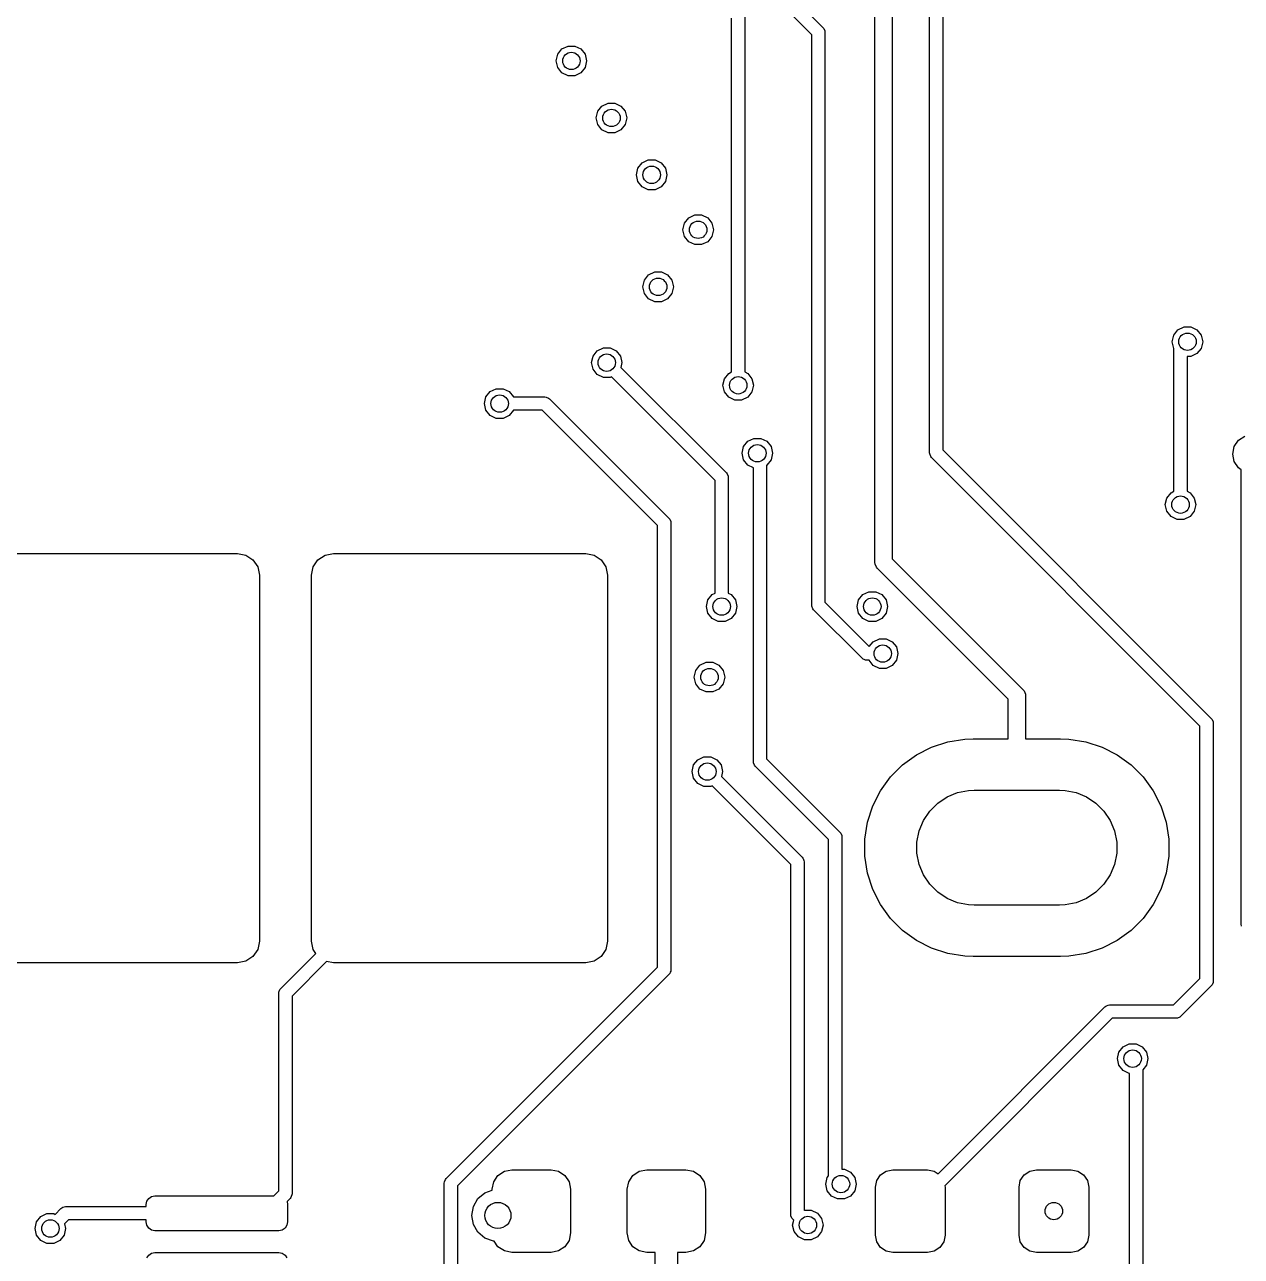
# Model space of a CAD drawing. Extents: x 0.05 to 3.89, y 0.04 to 4.21.
# Drawn here: x 2.386 to 2.936, y 1.684 to 2.241 of the extents above; entities that cross this region are included whole.
import ezdxf

# ---------------------------------------------------------------- set-up
doc = ezdxf.new("R2010")
doc.units = 0
doc.header["$MEASUREMENT"] = 0
doc.layers.add('BLACK', color=7, linetype='CONTINUOUS')

msp = doc.modelspace()

# ---------------------------------------------------------------- linework, layer by layer
at = {"layer": 'BLACK', "linetype": 'CONTINUOUS'}
for p, q in [((2.77047, 1.99789), (2.77047, 3.0185)), ((2.77835, 3.01687), (2.77835, 1.99952)), ((2.79518, 2.04749), (2.79518, 2.59818)), ((2.80118, 2.59694), (2.80118, 2.04873)), ((2.61412, 2.37259), (2.747, 2.23971)), ((2.74188, 2.23635), (2.61076, 2.36747)), ((2.70566, 2.08396), (2.70566, 2.24394)), ((2.71166, 2.24519), (2.71166, 2.08396)), ((2.747, 2.23971), (2.74738, 2.23926)), ((2.74738, 2.23926), (2.74782, 2.23818)), ((2.74782, 2.23818), (2.74788, 2.23759)), ((2.74188, 1.97863), (2.74188, 2.23635)), ((2.74788, 2.23759), (2.74788, 1.97988)), ((2.62634, 2.22455), (2.62703, 2.22754)), ((2.62703, 2.22754), (2.62894, 2.22994)), ((2.62894, 2.22994), (2.6317, 2.23127)), ((2.6317, 2.23127), (2.63477, 2.23127)), ((2.63477, 2.23127), (2.63753, 2.22994)), ((2.63753, 2.22994), (2.63944, 2.22754)), ((2.63944, 2.22754), (2.64012, 2.22455)), ((2.62703, 2.22156), (2.62634, 2.22455)), ((2.62894, 2.21916), (2.62703, 2.22156)), ((2.63944, 2.22156), (2.63753, 2.21916)), ((2.64012, 2.22455), (2.63944, 2.22156)), ((2.6317, 2.21783), (2.62894, 2.21916)), ((2.63477, 2.21783), (2.6317, 2.21783)), ((2.63753, 2.21916), (2.63477, 2.21783)), ((2.64705, 2.20417), (2.64981, 2.2055)), ((2.64981, 2.2055), (2.65288, 2.2055)), ((2.65288, 2.2055), (2.65564, 2.20417)), ((2.64446, 2.19878), (2.64514, 2.20177)), ((2.64514, 2.20177), (2.64705, 2.20417)), ((2.65564, 2.20417), (2.65755, 2.20177)), ((2.65755, 2.20177), (2.65823, 2.19878)), ((2.64514, 2.19579), (2.64446, 2.19878)), ((2.64705, 2.1934), (2.64514, 2.19579)), ((2.64981, 2.19207), (2.64705, 2.1934)), ((2.65564, 2.1934), (2.65288, 2.19207)), ((2.65755, 2.19579), (2.65564, 2.1934)), ((2.65823, 2.19878), (2.65755, 2.19579)), ((2.65288, 2.19207), (2.64981, 2.19207)), ((2.66333, 2.17606), (2.66524, 2.17846)), ((2.66524, 2.17846), (2.66801, 2.17979)), ((2.66801, 2.17979), (2.67107, 2.17979)), ((2.67107, 2.17979), (2.67384, 2.17846)), ((2.67384, 2.17846), (2.67575, 2.17606)), ((2.66265, 2.17307), (2.66333, 2.17606)), ((2.66333, 2.17008), (2.66265, 2.17307)), ((2.67575, 2.17606), (2.67643, 2.17307)), ((2.67643, 2.17307), (2.67575, 2.17008)), ((2.66524, 2.16769), (2.66333, 2.17008)), ((2.66801, 2.16636), (2.66524, 2.16769)), ((2.67107, 2.16636), (2.66801, 2.16636)), ((2.67384, 2.16769), (2.67107, 2.16636)), ((2.67575, 2.17008), (2.67384, 2.16769)), ((2.68626, 2.15361), (2.68902, 2.15495)), ((2.68902, 2.15495), (2.69208, 2.15495)), ((2.69208, 2.15495), (2.69485, 2.15361)), ((2.68366, 2.14823), (2.68434, 2.15122)), ((2.68434, 2.15122), (2.68626, 2.15361)), ((2.69485, 2.15361), (2.69676, 2.15122)), ((2.69676, 2.15122), (2.69744, 2.14823)), ((2.68434, 2.14524), (2.68366, 2.14823)), ((2.68626, 2.14284), (2.68434, 2.14524)), ((2.69676, 2.14524), (2.69485, 2.14284)), ((2.69744, 2.14823), (2.69676, 2.14524)), ((2.68902, 2.14151), (2.68626, 2.14284)), ((2.69208, 2.14151), (2.68902, 2.14151)), ((2.69485, 2.14284), (2.69208, 2.14151)), ((2.66625, 2.12543), (2.66817, 2.12783)), ((2.66817, 2.12783), (2.67093, 2.12916)), ((2.67093, 2.12916), (2.674, 2.12916)), ((2.674, 2.12916), (2.67676, 2.12783)), ((2.67676, 2.12783), (2.67867, 2.12543)), ((2.66557, 2.12244), (2.66625, 2.12543)), ((2.66625, 2.11946), (2.66557, 2.12244)), ((2.67867, 2.12543), (2.67935, 2.12244)), ((2.67935, 2.12244), (2.67867, 2.11946)), ((2.66817, 2.11706), (2.66625, 2.11946)), ((2.67093, 2.11573), (2.66817, 2.11706)), ((2.674, 2.11573), (2.67093, 2.11573)), ((2.67676, 2.11706), (2.674, 2.11573)), ((2.67867, 2.11946), (2.67676, 2.11706)), ((2.90752, 2.10302), (2.91028, 2.10435)), ((2.91028, 2.10435), (2.91334, 2.10435)), ((2.91334, 2.10435), (2.91611, 2.10302)), ((2.90492, 2.09764), (2.9056, 2.10063)), ((2.9056, 2.10063), (2.90752, 2.10302)), ((2.91611, 2.10302), (2.91802, 2.10063)), ((2.91802, 2.10063), (2.9187, 2.09764)), ((2.64301, 2.09118), (2.64492, 2.09358)), ((2.64492, 2.09358), (2.64768, 2.09491)), ((2.64768, 2.09491), (2.65075, 2.09491)), ((2.65075, 2.09491), (2.65351, 2.09358)), ((2.65351, 2.09358), (2.65542, 2.09118)), ((2.9056, 2.09465), (2.90492, 2.09764)), ((2.90567, 2.09457), (2.9056, 2.09465)), ((2.90566, 2.09449), (2.90567, 2.09457)), ((2.90566, 2.03003), (2.90566, 2.09449)), ((2.91802, 2.09465), (2.91611, 2.09225)), ((2.9187, 2.09764), (2.91802, 2.09465)), ((2.64232, 2.08819), (2.64301, 2.09118)), ((2.64301, 2.0852), (2.64232, 2.08819)), ((2.65542, 2.09118), (2.6561, 2.08819)), ((2.6561, 2.08819), (2.65561, 2.08603)), ((2.91334, 2.09092), (2.91166, 2.09092)), ((2.91166, 2.09092), (2.91166, 2.03003)), ((2.91611, 2.09225), (2.91334, 2.09092)), ((2.64492, 2.0828), (2.64301, 2.0852)), ((2.64768, 2.08147), (2.64492, 2.0828)), ((2.65561, 2.08603), (2.7033, 2.03834)), ((2.70245, 2.08094), (2.70437, 2.08334)), ((2.70437, 2.08334), (2.70566, 2.08396)), ((2.71166, 2.08396), (2.71296, 2.08334)), ((2.71296, 2.08334), (2.71487, 2.08094)), ((2.65075, 2.08147), (2.64768, 2.08147)), ((2.65138, 2.08178), (2.65075, 2.08147)), ((2.69818, 2.03498), (2.65138, 2.08178)), ((2.70177, 2.07795), (2.70245, 2.08094)), ((2.70245, 2.07496), (2.70177, 2.07795)), ((2.71487, 2.08094), (2.71555, 2.07795)), ((2.71555, 2.07795), (2.71487, 2.07496)), ((2.5939, 2.06969), (2.59458, 2.07267)), ((2.59458, 2.07267), (2.59649, 2.07507)), ((2.59649, 2.07507), (2.59925, 2.0764)), ((2.59925, 2.0764), (2.60232, 2.0764)), ((2.60232, 2.0764), (2.60508, 2.07507)), ((2.60508, 2.07507), (2.60699, 2.07269)), ((2.60699, 2.07269), (2.62126, 2.07269)), ((2.62126, 2.07269), (2.62185, 2.07263)), ((2.62185, 2.07263), (2.62293, 2.07218)), ((2.62293, 2.07218), (2.62338, 2.07181)), ((2.62338, 2.07181), (2.67732, 2.01787)), ((2.70437, 2.07257), (2.70245, 2.07496)), ((2.70713, 2.07124), (2.70437, 2.07257)), ((2.71019, 2.07124), (2.70713, 2.07124)), ((2.71296, 2.07257), (2.71019, 2.07124)), ((2.71487, 2.07496), (2.71296, 2.07257)), ((2.59458, 2.0667), (2.5939, 2.06969)), ((2.59649, 2.0643), (2.59458, 2.0667)), ((2.60699, 2.06669), (2.60508, 2.0643)), ((2.62002, 2.06669), (2.60699, 2.06669)), ((2.6722, 2.01451), (2.62002, 2.06669)), ((2.59925, 2.06297), (2.59649, 2.0643)), ((2.60232, 2.06297), (2.59925, 2.06297)), ((2.60508, 2.0643), (2.60232, 2.06297)), ((2.93488, 2.05311), (2.93775, 2.05503)), ((2.71043, 2.04724), (2.71112, 2.05023)), ((2.71112, 2.05023), (2.71303, 2.05263)), ((2.71303, 2.05263), (2.71579, 2.05396)), ((2.71579, 2.05396), (2.71886, 2.05396)), ((2.71886, 2.05396), (2.72162, 2.05263)), ((2.72162, 2.05263), (2.72353, 2.05023)), ((2.72353, 2.05023), (2.72421, 2.04724)), ((2.80118, 2.04873), (2.92259, 1.92732)), ((2.93228, 2.04685), (2.93296, 2.05024)), ((2.93296, 2.05024), (2.93488, 2.05311)), ((2.71112, 2.04425), (2.71043, 2.04724)), ((2.71303, 2.04186), (2.71112, 2.04425)), ((2.72353, 2.04425), (2.72162, 2.04186)), ((2.72421, 2.04724), (2.72353, 2.04425)), ((2.79524, 2.0469), (2.79518, 2.04749)), ((2.79569, 2.04582), (2.79524, 2.0469)), ((2.79606, 2.04537), (2.79569, 2.04582)), ((2.91747, 1.92395), (2.79606, 2.04537)), ((2.93296, 2.04346), (2.93228, 2.04685)), ((2.93488, 2.04059), (2.93296, 2.04346)), ((2.7033, 2.03834), (2.70368, 2.03789)), ((2.70368, 2.03789), (2.70412, 2.03681)), ((2.7155, 2.04066), (2.71303, 2.04186)), ((2.7155, 1.90787), (2.7155, 2.04066)), ((2.72162, 2.04186), (2.7215, 2.0418)), ((2.7215, 2.0418), (2.7215, 1.90912)), ((2.93614, 2.03974), (2.93488, 2.04059)), ((2.93614, 1.83445), (2.93614, 2.03974)), ((2.69818, 1.98396), (2.69818, 2.03498)), ((2.70412, 2.03681), (2.70418, 2.03622)), ((2.70418, 2.03622), (2.70418, 1.98396)), ((2.90177, 2.02402), (2.90245, 2.02701)), ((2.90245, 2.02701), (2.90437, 2.0294)), ((2.90437, 2.0294), (2.90566, 2.03003)), ((2.91166, 2.03003), (2.91296, 2.0294)), ((2.91296, 2.0294), (2.91487, 2.02701)), ((2.91487, 2.02701), (2.91555, 2.02402)), ((2.90245, 2.02103), (2.90177, 2.02402)), ((2.90437, 2.01863), (2.90245, 2.02103)), ((2.91487, 2.02103), (2.91296, 2.01863)), ((2.91555, 2.02402), (2.91487, 2.02103)), ((2.67732, 2.01787), (2.67769, 2.01741)), ((2.67769, 2.01741), (2.67814, 2.01633)), ((2.67814, 2.01633), (2.6782, 2.01575)), ((2.6782, 2.01575), (2.6782, 1.81378)), ((2.90713, 2.0173), (2.90437, 2.01863)), ((2.91019, 2.0173), (2.90713, 2.0173)), ((2.91296, 2.01863), (2.91019, 2.0173)), ((2.6722, 1.81502), (2.6722, 2.01451)), ((2.36811, 2.00197), (2.48228, 2.00197)), ((2.48228, 2.00197), (2.48605, 2.00122)), ((2.48605, 2.00122), (2.48924, 1.99909)), ((2.48924, 1.99909), (2.49138, 1.99589)), ((2.5165, 1.99589), (2.51863, 1.99909)), ((2.51863, 1.99909), (2.52182, 2.00122)), ((2.52182, 2.00122), (2.52559, 2.00197)), ((2.52559, 2.00197), (2.63976, 2.00197)), ((2.63976, 2.00197), (2.64353, 2.00122)), ((2.64353, 2.00122), (2.64672, 1.99909)), ((2.64672, 1.99909), (2.64886, 1.99589)), ((2.77835, 1.99952), (2.83743, 1.94044)), ((2.49138, 1.99589), (2.49213, 1.99213)), ((2.51575, 1.99213), (2.5165, 1.99589)), ((2.64886, 1.99589), (2.64961, 1.99213)), ((2.77055, 1.99712), (2.77047, 1.99789)), ((2.77114, 1.9957), (2.77055, 1.99712)), ((2.77163, 1.99511), (2.77114, 1.9957)), ((2.83071, 1.93602), (2.77163, 1.99511)), ((2.49213, 1.99213), (2.49213, 1.82677)), ((2.51575, 1.82677), (2.51575, 1.99213)), ((2.64961, 1.99213), (2.64961, 1.82677)), ((2.69497, 1.98094), (2.69689, 1.98334)), ((2.69689, 1.98334), (2.69818, 1.98396)), ((2.70418, 1.98396), (2.70548, 1.98334)), ((2.70548, 1.98334), (2.70739, 1.98094)), ((2.76308, 1.98094), (2.765, 1.98334)), ((2.765, 1.98334), (2.76776, 1.98467)), ((2.76776, 1.98467), (2.77082, 1.98467)), ((2.77082, 1.98467), (2.77359, 1.98334)), ((2.77359, 1.98334), (2.7755, 1.98094)), ((2.69429, 1.97795), (2.69497, 1.98094)), ((2.69497, 1.97496), (2.69429, 1.97795)), ((2.70739, 1.98094), (2.70807, 1.97795)), ((2.70807, 1.97795), (2.70739, 1.97496)), ((2.74194, 1.97805), (2.74188, 1.97863)), ((2.74239, 1.97697), (2.74194, 1.97805)), ((2.74276, 1.97651), (2.74239, 1.97697)), ((2.7647, 1.95457), (2.74276, 1.97651)), ((2.74788, 1.97988), (2.76793, 1.95983)), ((2.7624, 1.97795), (2.76308, 1.98094)), ((2.76308, 1.97496), (2.7624, 1.97795)), ((2.7755, 1.98094), (2.77618, 1.97795)), ((2.77618, 1.97795), (2.7755, 1.97496)), ((2.69689, 1.97257), (2.69497, 1.97496)), ((2.69965, 1.97124), (2.69689, 1.97257)), ((2.70271, 1.97124), (2.69965, 1.97124)), ((2.70548, 1.97257), (2.70271, 1.97124)), ((2.70739, 1.97496), (2.70548, 1.97257)), ((2.765, 1.97257), (2.76308, 1.97496)), ((2.76776, 1.97124), (2.765, 1.97257)), ((2.77082, 1.97124), (2.76776, 1.97124)), ((2.77359, 1.97257), (2.77082, 1.97124)), ((2.7755, 1.97496), (2.77359, 1.97257)), ((2.76793, 1.95983), (2.76972, 1.96208)), ((2.76972, 1.96208), (2.77248, 1.96341)), ((2.77248, 1.96341), (2.77555, 1.96341)), ((2.77555, 1.96341), (2.77831, 1.96208)), ((2.77831, 1.96208), (2.78022, 1.95968)), ((2.78022, 1.95968), (2.78091, 1.95669)), ((2.76515, 1.9542), (2.7647, 1.95457)), ((2.7656, 1.95401), (2.76515, 1.9542)), ((2.76624, 1.95375), (2.7656, 1.95401)), ((2.78091, 1.95669), (2.78022, 1.9537)), ((2.68878, 1.94606), (2.68946, 1.94905)), ((2.68946, 1.94905), (2.69137, 1.95145)), ((2.69137, 1.95145), (2.69414, 1.95278)), ((2.69414, 1.95278), (2.6972, 1.95278)), ((2.6972, 1.95278), (2.69996, 1.95145)), ((2.69996, 1.95145), (2.70188, 1.94905)), ((2.70188, 1.94905), (2.70256, 1.94606)), ((2.76682, 1.95369), (2.76624, 1.95375)), ((2.76782, 1.95369), (2.76682, 1.95369)), ((2.76972, 1.95131), (2.76782, 1.95369)), ((2.77248, 1.94998), (2.76972, 1.95131)), ((2.77555, 1.94998), (2.77248, 1.94998)), ((2.77831, 1.95131), (2.77555, 1.94998)), ((2.78022, 1.9537), (2.77831, 1.95131)), ((2.68946, 1.94307), (2.68878, 1.94606)), ((2.69137, 1.94068), (2.68946, 1.94307)), ((2.70188, 1.94307), (2.69996, 1.94068)), ((2.70256, 1.94606), (2.70188, 1.94307)), ((2.69414, 1.93935), (2.69137, 1.94068)), ((2.6972, 1.93935), (2.69414, 1.93935)), ((2.69996, 1.94068), (2.6972, 1.93935)), ((2.83743, 1.94044), (2.83792, 1.93984)), ((2.83792, 1.93984), (2.83851, 1.93842)), ((2.83851, 1.93842), (2.83858, 1.93765)), ((2.83858, 1.93765), (2.83858, 1.91819)), ((2.83071, 1.91819), (2.83071, 1.93602)), ((2.92259, 1.92732), (2.92297, 1.92686)), ((2.92297, 1.92686), (2.92297, 1.92686)), ((2.92297, 1.92686), (2.92341, 1.92578)), ((2.91747, 1.8099), (2.91747, 1.92395)), ((2.92341, 1.92578), (2.92347, 1.9252)), ((2.92347, 1.9252), (2.92347, 1.80866)), ((2.79613, 1.91444), (2.80347, 1.91683)), ((2.80347, 1.91683), (2.8111, 1.91804)), ((2.8111, 1.91804), (2.81496, 1.91819)), ((2.81496, 1.91819), (2.83071, 1.91819)), ((2.83858, 1.91819), (2.85433, 1.91819)), ((2.85433, 1.91819), (2.85819, 1.91804)), ((2.85819, 1.91804), (2.86582, 1.91683)), ((2.86582, 1.91683), (2.87316, 1.91444)), ((2.69039, 1.90873), (2.69315, 1.91006)), ((2.69315, 1.91006), (2.69622, 1.91006)), ((2.69622, 1.91006), (2.69898, 1.90873)), ((2.783, 1.9064), (2.78925, 1.91094)), ((2.78925, 1.91094), (2.79613, 1.91444)), ((2.87316, 1.91444), (2.88004, 1.91094)), ((2.88004, 1.91094), (2.88629, 1.9064)), ((2.6878, 1.90335), (2.68848, 1.90634)), ((2.68848, 1.90634), (2.69039, 1.90873)), ((2.69898, 1.90873), (2.70089, 1.90634)), ((2.70089, 1.90634), (2.70157, 1.90335)), ((2.71556, 1.90729), (2.7155, 1.90787)), ((2.71601, 1.90621), (2.71556, 1.90729)), ((2.71638, 1.90575), (2.71601, 1.90621)), ((2.74951, 1.87262), (2.71638, 1.90575)), ((2.7215, 1.90912), (2.75463, 1.87599)), ((2.77754, 1.90094), (2.783, 1.9064)), ((2.88629, 1.9064), (2.89175, 1.90094)), ((2.68848, 1.90036), (2.6878, 1.90335)), ((2.69039, 1.89796), (2.68848, 1.90036)), ((2.70157, 1.90335), (2.70108, 1.90119)), ((2.70108, 1.90119), (2.73755, 1.86472)), ((2.773, 1.89469), (2.77754, 1.90094)), ((2.89175, 1.90094), (2.89629, 1.89469)), ((2.69315, 1.89663), (2.69039, 1.89796)), ((2.69622, 1.89663), (2.69315, 1.89663)), ((2.69685, 1.89694), (2.69622, 1.89663)), ((2.73243, 1.86136), (2.69685, 1.89694)), ((2.76949, 1.88781), (2.773, 1.89469)), ((2.80311, 1.89191), (2.80782, 1.89386)), ((2.80782, 1.89386), (2.81282, 1.89485)), ((2.81282, 1.89485), (2.81537, 1.89498)), ((2.81537, 1.89498), (2.85392, 1.89498)), ((2.85392, 1.89498), (2.85647, 1.89485)), ((2.85647, 1.89485), (2.86147, 1.89386)), ((2.86147, 1.89386), (2.86618, 1.89191)), ((2.89629, 1.89469), (2.8998, 1.88781)), ((2.76711, 1.88046), (2.76949, 1.88781)), ((2.79527, 1.88547), (2.79888, 1.88907)), ((2.79888, 1.88907), (2.80311, 1.89191)), ((2.86618, 1.89191), (2.87042, 1.88907)), ((2.87042, 1.88907), (2.87402, 1.88547)), ((2.8998, 1.88781), (2.90218, 1.88046)), ((2.79244, 1.88123), (2.79527, 1.88547)), ((2.87402, 1.88547), (2.87685, 1.88123)), ((2.7659, 1.87284), (2.76711, 1.88046)), ((2.7895, 1.87152), (2.79049, 1.87652)), ((2.79049, 1.87652), (2.79244, 1.88123)), ((2.87685, 1.88123), (2.8788, 1.87652)), ((2.8788, 1.87652), (2.8798, 1.87152)), ((2.90218, 1.88046), (2.90339, 1.87284)), ((2.74951, 1.72067), (2.74951, 1.87262)), ((2.75463, 1.87599), (2.75501, 1.87553)), ((2.75501, 1.87553), (2.75545, 1.87445)), ((2.75545, 1.87445), (2.75551, 1.87387)), ((2.75551, 1.87387), (2.75551, 1.72365)), ((2.7659, 1.86512), (2.7659, 1.87284)), ((2.7895, 1.86643), (2.7895, 1.87152)), ((2.8798, 1.87152), (2.8798, 1.86643)), ((2.90339, 1.87284), (2.90339, 1.86512)), ((2.76711, 1.85749), (2.7659, 1.86512)), ((2.79049, 1.86143), (2.7895, 1.86643)), ((2.8798, 1.86643), (2.8788, 1.86143)), ((2.90339, 1.86512), (2.90218, 1.85749)), ((2.73243, 1.70315), (2.73243, 1.86136)), ((2.73755, 1.86472), (2.73793, 1.86427)), ((2.73793, 1.86427), (2.738, 1.86408)), ((2.738, 1.86408), (2.73838, 1.86318)), ((2.73838, 1.86318), (2.73843, 1.8626)), ((2.73843, 1.8626), (2.73843, 1.70505)), ((2.79244, 1.85672), (2.79049, 1.86143)), ((2.8788, 1.86143), (2.87685, 1.85672)), ((2.76949, 1.85014), (2.76711, 1.85749)), ((2.79527, 1.85248), (2.79244, 1.85672)), ((2.87685, 1.85672), (2.87402, 1.85248)), ((2.90218, 1.85749), (2.8998, 1.85014)), ((2.773, 1.84326), (2.76949, 1.85014)), ((2.79888, 1.84888), (2.79527, 1.85248)), ((2.80311, 1.84605), (2.79888, 1.84888)), ((2.87042, 1.84888), (2.86618, 1.84605)), ((2.87402, 1.85248), (2.87042, 1.84888)), ((2.8998, 1.85014), (2.89629, 1.84326)), ((2.77754, 1.83702), (2.773, 1.84326)), ((2.80782, 1.8441), (2.80311, 1.84605)), ((2.81282, 1.8431), (2.80782, 1.8441)), ((2.81537, 1.84298), (2.81282, 1.8431)), ((2.85392, 1.84298), (2.81537, 1.84298)), ((2.85647, 1.8431), (2.85392, 1.84298)), ((2.86147, 1.8441), (2.85647, 1.8431)), ((2.86618, 1.84605), (2.86147, 1.8441)), ((2.89629, 1.84326), (2.89175, 1.83702)), ((2.783, 1.83155), (2.77754, 1.83702)), ((2.78925, 1.82702), (2.783, 1.83155)), ((2.88629, 1.83155), (2.88004, 1.82702)), ((2.89175, 1.83702), (2.88629, 1.83155)), ((2.93624, 1.83347), (2.93614, 1.83445)), ((2.49213, 1.82677), (2.49138, 1.82301)), ((2.5165, 1.82301), (2.51575, 1.82677)), ((2.64961, 1.82677), (2.64886, 1.82301)), ((2.79613, 1.82351), (2.78925, 1.82702)), ((2.88004, 1.82702), (2.87316, 1.82351)), ((2.49138, 1.82301), (2.48924, 1.81981)), ((2.50182, 1.80527), (2.51772, 1.82118)), ((2.51772, 1.82118), (2.5165, 1.82301)), ((2.64886, 1.82301), (2.64672, 1.81981)), ((2.80347, 1.82112), (2.79613, 1.82351)), ((2.8111, 1.81992), (2.80347, 1.82112)), ((2.86582, 1.82112), (2.85819, 1.81992)), ((2.87316, 1.82351), (2.86582, 1.82112)), ((2.48228, 1.81693), (2.36811, 1.81693)), ((2.48605, 1.81768), (2.48228, 1.81693)), ((2.48924, 1.81981), (2.48605, 1.81768)), ((2.52256, 1.81753), (2.50694, 1.80191)), ((2.52559, 1.81693), (2.52256, 1.81753)), ((2.63976, 1.81693), (2.52559, 1.81693)), ((2.57662, 1.71944), (2.6722, 1.81502)), ((2.64353, 1.81768), (2.63976, 1.81693)), ((2.64672, 1.81981), (2.64353, 1.81768)), ((2.81496, 1.81976), (2.8111, 1.81992)), ((2.85433, 1.81976), (2.81496, 1.81976)), ((2.85819, 1.81992), (2.85433, 1.81976)), ((2.67732, 1.81166), (2.58174, 1.71608)), ((2.67769, 1.81211), (2.67732, 1.81166)), ((2.67793, 1.81269), (2.67769, 1.81211)), ((2.67814, 1.81319), (2.67793, 1.81269)), ((2.6782, 1.81378), (2.67814, 1.81319)), ((2.90545, 1.79788), (2.91747, 1.8099)), ((2.50094, 1.80315), (2.50099, 1.80373)), ((2.50099, 1.80373), (2.50144, 1.80482)), ((2.50144, 1.80482), (2.50182, 1.80527)), ((2.92259, 1.80654), (2.90881, 1.79276)), ((2.92297, 1.80699), (2.92259, 1.80654)), ((2.92341, 1.80808), (2.92297, 1.80699)), ((2.92347, 1.80866), (2.92341, 1.80808)), ((2.50094, 1.71384), (2.50094, 1.80315)), ((2.50694, 1.80191), (2.50694, 1.7126)), ((2.79909, 1.72164), (2.87445, 1.797)), ((2.87445, 1.797), (2.87491, 1.79738)), ((2.87491, 1.79738), (2.87522, 1.79751)), ((2.87522, 1.79751), (2.87599, 1.79782)), ((2.87599, 1.79782), (2.87657, 1.79788)), ((2.87657, 1.79788), (2.90545, 1.79788)), ((2.90881, 1.79276), (2.90836, 1.79239)), ((2.87782, 1.79188), (2.80205, 1.71612)), ((2.90669, 1.79188), (2.87782, 1.79188)), ((2.90728, 1.79194), (2.90669, 1.79188)), ((2.90836, 1.79239), (2.90728, 1.79194)), ((2.88012, 1.77362), (2.8808, 1.77661)), ((2.8808, 1.77661), (2.88271, 1.77901)), ((2.88271, 1.77901), (2.88547, 1.78034)), ((2.88547, 1.78034), (2.88854, 1.78034)), ((2.88854, 1.78034), (2.8913, 1.77901)), ((2.8913, 1.77901), (2.89322, 1.77661)), ((2.89322, 1.77661), (2.8939, 1.77362)), ((2.8808, 1.77063), (2.88012, 1.77362)), ((2.88271, 1.76824), (2.8808, 1.77063)), ((2.89322, 1.77063), (2.89158, 1.76859)), ((2.8939, 1.77362), (2.89322, 1.77063)), ((2.88547, 1.76691), (2.88271, 1.76824)), ((2.88558, 1.76691), (2.88547, 1.76691)), ((2.88558, 1.57857), (2.88558, 1.76691)), ((2.89158, 1.76859), (2.89158, 1.57733)), ((2.59812, 1.71796), (2.60004, 1.72083)), ((2.60004, 1.72083), (2.60291, 1.72275)), ((2.60291, 1.72275), (2.6063, 1.72343)), ((2.6063, 1.72343), (2.62402, 1.72343)), ((2.62402, 1.72343), (2.62741, 1.72275)), ((2.62741, 1.72275), (2.63028, 1.72083)), ((2.63028, 1.72083), (2.6322, 1.71796)), ((2.65914, 1.71796), (2.66106, 1.72083)), ((2.66106, 1.72083), (2.66393, 1.72275)), ((2.66393, 1.72275), (2.66732, 1.72343)), ((2.66732, 1.72343), (2.68504, 1.72343)), ((2.68504, 1.72343), (2.68843, 1.72275)), ((2.68843, 1.72275), (2.6913, 1.72083)), ((2.6913, 1.72083), (2.69322, 1.71796)), ((2.74891, 1.71992), (2.74951, 1.72067)), ((2.75551, 1.72365), (2.75665, 1.72365)), ((2.75665, 1.72365), (2.75941, 1.72232)), ((2.75941, 1.72232), (2.76133, 1.71992)), ((2.77127, 1.71856), (2.77298, 1.72112)), ((2.77298, 1.72112), (2.77553, 1.72283)), ((2.77553, 1.72283), (2.77854, 1.72343)), ((2.77854, 1.72343), (2.79429, 1.72343)), ((2.79429, 1.72343), (2.7973, 1.72283)), ((2.7973, 1.72283), (2.79909, 1.72164)), ((2.83623, 1.71856), (2.83794, 1.72112)), ((2.83794, 1.72112), (2.84049, 1.72283)), ((2.84049, 1.72283), (2.8435, 1.72343)), ((2.8435, 1.72343), (2.85925, 1.72343)), ((2.85925, 1.72343), (2.86227, 1.72283)), ((2.86227, 1.72283), (2.86482, 1.72112)), ((2.86482, 1.72112), (2.86653, 1.71856)), ((2.57574, 1.71732), (2.5758, 1.71791)), ((2.57574, 1.40442), (2.57574, 1.71732)), ((2.5758, 1.71791), (2.57625, 1.71899)), ((2.57625, 1.71899), (2.57662, 1.71944)), ((2.58174, 1.71608), (2.58174, 1.40317)), ((2.59744, 1.71457), (2.59812, 1.71796)), ((2.6322, 1.71796), (2.63287, 1.71457)), ((2.65846, 1.71457), (2.65914, 1.71796)), ((2.69322, 1.71796), (2.6939, 1.71457)), ((2.74823, 1.71693), (2.74891, 1.71992)), ((2.74891, 1.71394), (2.74823, 1.71693)), ((2.76133, 1.71992), (2.76201, 1.71693)), ((2.76201, 1.71693), (2.76133, 1.71394)), ((2.77067, 1.71555), (2.77127, 1.71856)), ((2.77067, 1.6939), (2.77067, 1.71555)), ((2.80205, 1.71612), (2.80217, 1.71555)), ((2.80217, 1.71555), (2.80217, 1.6939)), ((2.83563, 1.71555), (2.83623, 1.71856)), ((2.83563, 1.6939), (2.83563, 1.71555)), ((2.86653, 1.71856), (2.86713, 1.71555)), ((2.86713, 1.71555), (2.86713, 1.6939)), ((2.44094, 1.70768), (2.44124, 1.70918)), ((2.44124, 1.70918), (2.4421, 1.71046)), ((2.4421, 1.71046), (2.44338, 1.71131)), ((2.44338, 1.71131), (2.44488, 1.71161)), ((2.44488, 1.71161), (2.49871, 1.71161)), ((2.49871, 1.71161), (2.50094, 1.71384)), ((2.50606, 1.71048), (2.50465, 1.70906)), ((2.50465, 1.70906), (2.50492, 1.70768)), ((2.50643, 1.71093), (2.50606, 1.71048)), ((2.50659, 1.71131), (2.50643, 1.71093)), ((2.50688, 1.71201), (2.50659, 1.71131)), ((2.50694, 1.7126), (2.50688, 1.71201)), ((2.5889, 1.7068), (2.59095, 1.71035)), ((2.59095, 1.71035), (2.59409, 1.71298)), ((2.59409, 1.71298), (2.59744, 1.7142)), ((2.59744, 1.7142), (2.59744, 1.71457)), ((2.63287, 1.71457), (2.63287, 1.69488)), ((2.65846, 1.69488), (2.65846, 1.71457)), ((2.6939, 1.71457), (2.6939, 1.69488)), ((2.75082, 1.71154), (2.74891, 1.71394)), ((2.75358, 1.71021), (2.75082, 1.71154)), ((2.75665, 1.71021), (2.75358, 1.71021)), ((2.75941, 1.71154), (2.75665, 1.71021)), ((2.76133, 1.71394), (2.75941, 1.71154)), ((2.39334, 1.70224), (2.3961, 1.70357)), ((2.3961, 1.70357), (2.39917, 1.70357)), ((2.39917, 1.70357), (2.39981, 1.70326)), ((2.39981, 1.70326), (2.40241, 1.70586)), ((2.40241, 1.70586), (2.40286, 1.70623)), ((2.40286, 1.70623), (2.40334, 1.70643)), ((2.40334, 1.70643), (2.40394, 1.70668)), ((2.40394, 1.70668), (2.40453, 1.70674)), ((2.40453, 1.70674), (2.44094, 1.70674)), ((2.44094, 1.70674), (2.44094, 1.70768)), ((2.50492, 1.70768), (2.50492, 1.6998)), ((2.58819, 1.70276), (2.5889, 1.7068)), ((2.73843, 1.70505), (2.73862, 1.70514)), ((2.73862, 1.70514), (2.74169, 1.70514)), ((2.74169, 1.70514), (2.74445, 1.70381)), ((2.74445, 1.70381), (2.74636, 1.70141)), ((2.39075, 1.69685), (2.39143, 1.69984)), ((2.39143, 1.69984), (2.39334, 1.70224)), ((2.40577, 1.70074), (2.40404, 1.69901)), ((2.40404, 1.69901), (2.40453, 1.69685)), ((2.44094, 1.70074), (2.40577, 1.70074)), ((2.44094, 1.6998), (2.44094, 1.70074)), ((2.44124, 1.6983), (2.44094, 1.6998)), ((2.4421, 1.69702), (2.44124, 1.6983)), ((2.50462, 1.6983), (2.50377, 1.69702)), ((2.50492, 1.6998), (2.50462, 1.6983)), ((2.5889, 1.69872), (2.58819, 1.70276)), ((2.59095, 1.69516), (2.5889, 1.69872)), ((2.73249, 1.70256), (2.73243, 1.70315)), ((2.73294, 1.70148), (2.73249, 1.70256)), ((2.73331, 1.70103), (2.73294, 1.70148)), ((2.73327, 1.69843), (2.73376, 1.70058)), ((2.73395, 1.69544), (2.73327, 1.69843)), ((2.73376, 1.70058), (2.73331, 1.70103)), ((2.74636, 1.70141), (2.74705, 1.69843)), ((2.74705, 1.69843), (2.74636, 1.69544)), ((2.39143, 1.69386), (2.39075, 1.69685)), ((2.39334, 1.69146), (2.39143, 1.69386)), ((2.40385, 1.69386), (2.40193, 1.69146)), ((2.40453, 1.69685), (2.40385, 1.69386)), ((2.44338, 1.69617), (2.4421, 1.69702)), ((2.44488, 1.69587), (2.44338, 1.69617)), ((2.50098, 1.69587), (2.44488, 1.69587)), ((2.50249, 1.69617), (2.50098, 1.69587)), ((2.50377, 1.69702), (2.50249, 1.69617)), ((2.59409, 1.69253), (2.59095, 1.69516)), ((2.59795, 1.69112), (2.59409, 1.69253)), ((2.63287, 1.69488), (2.6322, 1.69149)), ((2.65914, 1.69149), (2.65846, 1.69488)), ((2.6939, 1.69488), (2.69322, 1.69149)), ((2.73586, 1.69304), (2.73395, 1.69544)), ((2.73862, 1.69171), (2.73586, 1.69304)), ((2.74445, 1.69304), (2.74169, 1.69171)), ((2.74636, 1.69544), (2.74445, 1.69304)), ((2.77127, 1.69088), (2.77067, 1.6939)), ((2.80217, 1.6939), (2.80157, 1.69088)), ((2.83623, 1.69088), (2.83563, 1.6939)), ((2.86713, 1.6939), (2.86653, 1.69088)), ((2.3961, 1.69013), (2.39334, 1.69146)), ((2.39917, 1.69013), (2.3961, 1.69013)), ((2.40193, 1.69146), (2.39917, 1.69013)), ((2.59836, 1.69112), (2.59795, 1.69112)), ((2.60004, 1.68862), (2.59836, 1.69112)), ((2.60291, 1.6867), (2.60004, 1.68862)), ((2.63028, 1.68862), (2.62741, 1.6867)), ((2.6322, 1.69149), (2.63028, 1.68862)), ((2.66106, 1.68862), (2.65914, 1.69149)), ((2.66393, 1.6867), (2.66106, 1.68862)), ((2.6913, 1.68862), (2.68843, 1.6867)), ((2.69322, 1.69149), (2.6913, 1.68862)), ((2.74169, 1.69171), (2.73862, 1.69171)), ((2.77298, 1.68833), (2.77127, 1.69088)), ((2.77553, 1.68662), (2.77298, 1.68833)), ((2.79986, 1.68833), (2.7973, 1.68662)), ((2.80157, 1.69088), (2.79986, 1.68833)), ((2.83794, 1.68833), (2.83623, 1.69088)), ((2.84049, 1.68662), (2.83794, 1.68833)), ((2.86482, 1.68833), (2.86227, 1.68662)), ((2.86653, 1.69088), (2.86482, 1.68833)), ((2.44124, 1.68359), (2.4421, 1.68487)), ((2.4421, 1.68487), (2.44338, 1.68572)), ((2.44338, 1.68572), (2.44488, 1.68602)), ((2.44488, 1.68602), (2.50098, 1.68602)), ((2.50098, 1.68602), (2.50249, 1.68572)), ((2.50249, 1.68572), (2.50377, 1.68487)), ((2.50377, 1.68487), (2.50462, 1.68359)), ((2.6063, 1.68602), (2.60291, 1.6867)), ((2.62402, 1.68602), (2.6063, 1.68602)), ((2.62741, 1.6867), (2.62402, 1.68602)), ((2.66732, 1.68602), (2.66393, 1.6867)), ((2.67118, 1.68602), (2.66732, 1.68602)), ((2.67118, 1.66437), (2.67118, 1.68602)), ((2.68504, 1.68602), (2.68118, 1.68602)), ((2.68118, 1.68602), (2.68118, 1.66437)), ((2.68843, 1.6867), (2.68504, 1.68602)), ((2.77854, 1.68602), (2.77553, 1.68662)), ((2.79429, 1.68602), (2.77854, 1.68602)), ((2.7973, 1.68662), (2.79429, 1.68602)), ((2.8435, 1.68602), (2.84049, 1.68662)), ((2.85925, 1.68602), (2.8435, 1.68602)), ((2.86227, 1.68662), (2.85925, 1.68602))]:
    msp.add_line(p, q, dxfattribs=at)
at = {"layer": 'BLACK'}
for centre, radius in [((2.63323, 2.22455), 0.00394), ((2.65135, 2.19878), 0.00394), ((2.66954, 2.17307), 0.00394), ((2.69055, 2.14823), 0.00394), ((2.67246, 2.12244), 0.00394), ((2.91181, 2.09764), 0.00394), ((2.64921, 2.08819), 0.00394), ((2.70866, 2.07795), 0.00394), ((2.60079, 2.06969), 0.00394), ((2.71732, 2.04724), 0.00394), ((2.90866, 2.02402), 0.00394), ((2.70118, 1.97795), 0.00394), ((2.76929, 1.97795), 0.00394), ((2.77402, 1.95669), 0.00394), ((2.69567, 1.94606), 0.00394), ((2.69469, 1.90335), 0.00394), ((2.88701, 1.77362), 0.00394), ((2.75512, 1.71693), 0.00394), ((2.6, 1.70276), 0.00591), ((2.85138, 1.70472), 0.00394), ((2.39764, 1.69685), 0.00394), ((2.74016, 1.69843), 0.00394)]:
    msp.add_circle(centre, radius, dxfattribs=at)

doc.saveas('drawing.dxf')
